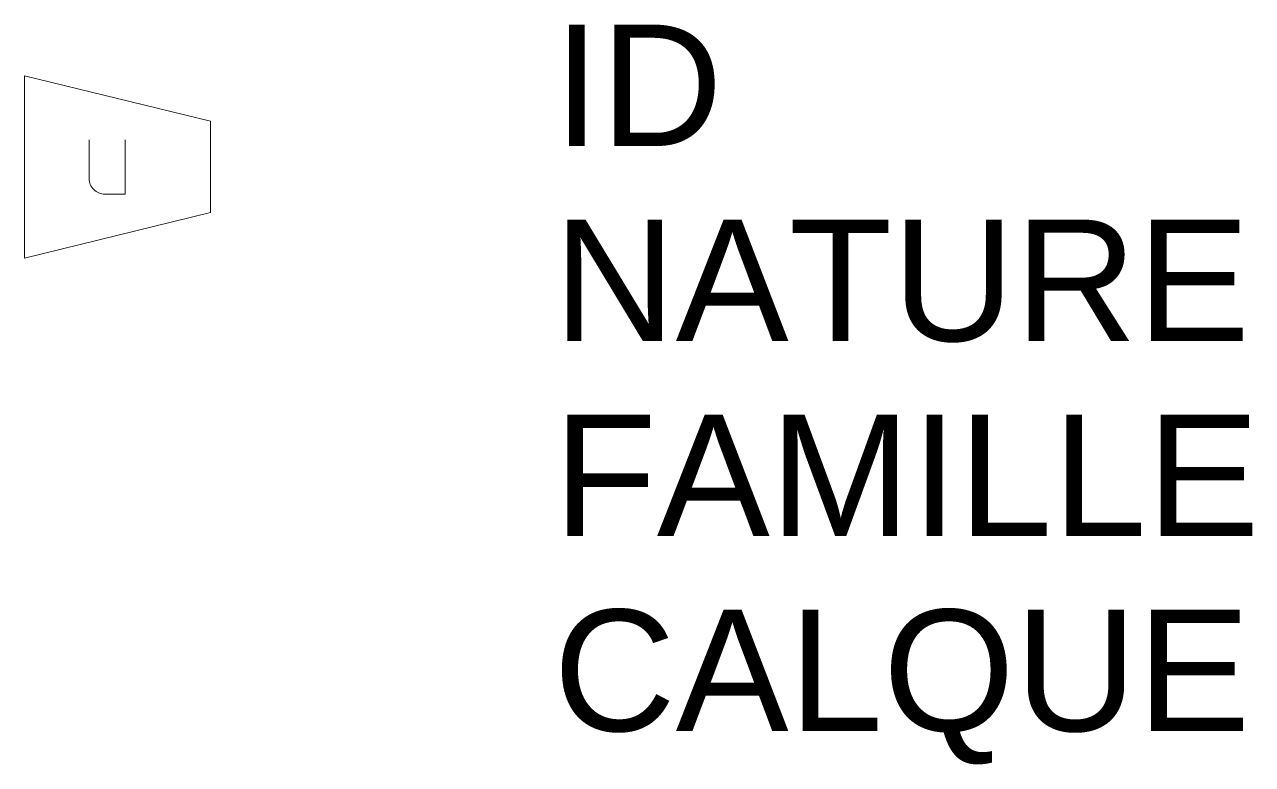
# Model space of a CAD drawing. Header units: metres. Extents: x -0.14 to 1.89, y -0.98 to 0.23.
import ezdxf

# ---------------------------------------------------------------- set-up
doc = ezdxf.new("R2010")
doc.units = ezdxf.units.M
doc.linetypes.add('Socle_Continu', pattern=[2.5, 2.5, 0])
doc.layers.add('UNITA_SCT', color=54, linetype='Socle_Continu', lineweight=13)
doc.styles.get("Standard").update_dxf_attribs({"font": 'arial.ttf'})

msp = doc.modelspace()

# ---------------------------------------------------------------- linework, layer by layer
at = {"layer": 'UNITA_SCT', "linetype": 'Socle_Continu', "flags": 128}
msp.add_lwpolyline([(-0.1362, 0.1504), (-0.1362, -0.1504), (0.1702, -0.0752), (0.1702, 0.0752)], close=True, dxfattribs=at)
msp.add_lwpolyline([(-0.0299, 0.0449), (-0.0299, -0.0187, 0.410802), (-0.0037, -0.0449), (0.0299, -0.0449), (0.0299, 0.0449)], format="xyb", dxfattribs=at)

# ---------------------------------------------------------------- texts
at = {"layer": 'UNITA_SCT', "linetype": 'Socle_Continu', "flags": 9}
for tag, p, s in [('ID', (0.7353, 0.0346), 'DP_0286'), ('NATURE', (0.7353, -0.2867), 'Cône de réduction'), ('FAMILLE', (0.7353, -0.608), 'Unitaire'), ('CALQUE', (0.7353, -0.9293), 'UNITA_SCT')]:
    msp.add_attdef(tag, p, s, height=0.2, dxfattribs=at)

doc.saveas('drawing.dxf')
